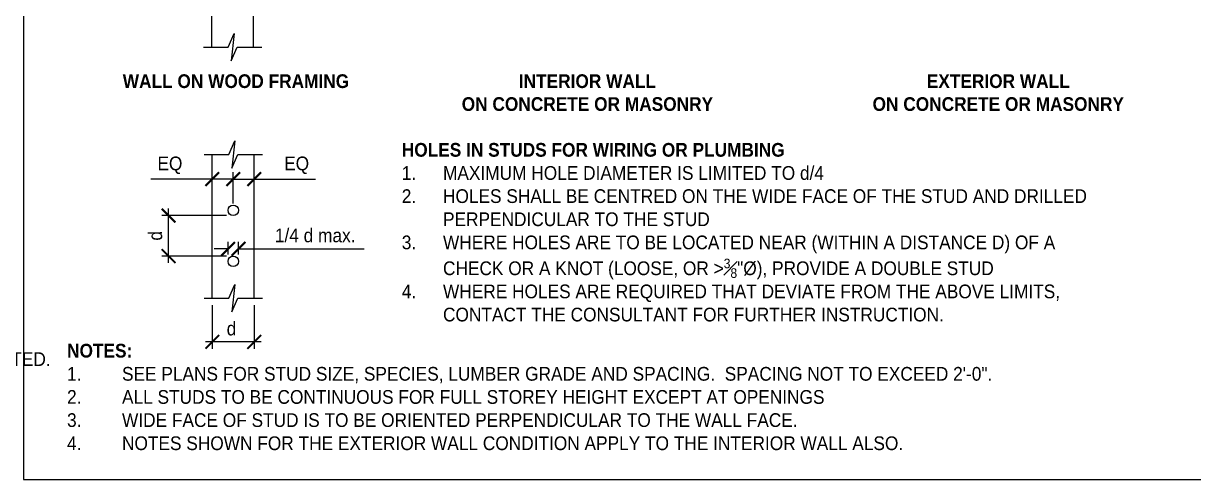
# Model space of a CAD drawing. Header units: millimetres. Extents: x 44 to 808, y 90 to 571.
# Drawn here: x 500.6 to 650.5, y 203.5 to 262 of the extents above; entities that cross this region are included whole.
import ezdxf
from ezdxf import colors
from ezdxf.entities.mleader import LeaderData, LeaderLine
from ezdxf.math import Vec2, Vec3

# ---------------------------------------------------------------- set-up
doc = ezdxf.new("R2010")
doc.units = ezdxf.units.MM
doc.header["$LTSCALE"] = 10
for name, color, linetype in [('S-ANNO-CROS', 30, 'Continuous'), ('S-ANNO-DIMS', 231, 'Continuous'), ('S-ANNO-KEYN', 2, 'Continuous'), ('S-ANNO-TEXT', 2, 'Continuous'), ('S-ANNO-TEXT2', 3, 'Continuous'), ('S-DETL-WOOD', 51, 'Continuous')]:
    doc.layers.add(name, color=color, linetype=linetype)
doc.styles.add('BB_Standard', font='arial.ttf', dxfattribs={"width": 0.9, "height": 2.2})
doc.dimstyles.new('BB_Standard', dxfattribs={"dimscale": 0, "dimtxt": 2.2, "dimasz": 2.5, "dimexe": 1.1, "dimexo": 1.1, "dimgap": 1, "dimtad": 1, "dimdec": 0, "dimzin": 3, "dimdsep": 46, "dimtxsty": 'BB_Standard', "dimblk": 'ARCHTICK', "dimcen": 0.09, "dimdle": 1.5, "dimclrd": 256, "dimclre": 256, "dimclrt": 256, "dimadec": 0, "dimazin": 0, "dimtfac": 1, "dimtdec": 0, "dimtofl": 0, "dimtmove": 0, "dimatfit": 3, "dimfxl": 1, "dimfrac": 2, "dimtolj": 1, "dimtzin": 0, "dimarcsym": 0})

# ---------------------------------------------------------------- blocks, each defined once
blk = doc.blocks.new('TD0604 Wood Framing - Built-up Beams')
at = {"layer": 'S-ANNO-TEXT', "insert": (4, 24.1), "char_height": 2.2, "width": 183.9, "attachment_point": 1, "line_spacing_factor": 1.010641, "style": 'BB_Standard'}
blk.add_mtext('{\\fArial|b1|i0|c0|p34;NOTES:}\\P\\pxi-3,l3,t3;1.^ITHE PLIES OF 4-PLY AND 5-PLY BEAMS ARE TO BE FASTENED USING BOLTS ONLY. 2-PLY AND 3-PLY BEAMS MAY BE NAILED OR BOLTED.\\P2.^I4-PLY AND 5-PLY BEAMS ARE TO BE TOP LOADED WHENEVER POSSIBLE; THEY MAY BE SIDE LOADED PROVIDED THEY ARE LOADED EQUALLY FROM BOTH SIDES.', dxfattribs=at)
blk = doc.blocks.new('_ArchTick')
at = {"color": 0, "linetype": 'ByBlock', "const_width": 0.15}
blk.add_lwpolyline([(-0.5, -0.5), (0.5, 0.5)], dxfattribs=at)
blk = doc.blocks.new('*D288')
at = {"layer": 'S-ANNO-DIMS', "lineweight": -2, "transparency": 16777216}
for p, q in [((30.25, 46.23), (30.25, 49.23)), ((33.61, 44.23), (33.61, 49.23))]:
    blk.add_line(p, q, dxfattribs=at)
at = {"layer": 'S-ANNO-DIMS', "transparency": 16777216}
for p, q in [((30.25, 48.13), (20.42, 48.13)), ((33.61, 48.13), (29.15, 48.13))]:
    blk.add_line(p, q, dxfattribs=at)
at = {"layer": 'S-ANNO-DIMS', "transparency": 16777216, "xscale": 2.2, "yscale": 2.2, "zscale": 2.2, "rotation": 180}
blk.add_blockref('_ArchTick', (30.25, 48.13), dxfattribs=at)
at = {"layer": 'S-ANNO-DIMS', "transparency": 16777216, "xscale": 2.2, "yscale": 2.2, "zscale": 2.2}
blk.add_blockref('_ArchTick', (33.61, 48.13), dxfattribs=at)
at = {"layer": 'S-ANNO-DIMS', "transparency": 16777216, "insert": (23.46, 50.34), "char_height": 2.2, "attachment_point": 5, "style": 'BB_Standard'}
blk.add_mtext('\\A1;EQ', dxfattribs=at)
blk = doc.blocks.new('*D289')
at = {"layer": 'S-ANNO-DIMS', "lineweight": -2, "transparency": 16777216}
blk.add_line((33.61, 44.23), (33.61, 49.23), dxfattribs=at)
at = {"layer": 'S-ANNO-DIMS', "transparency": 16777216}
for p, q in [((33.61, 48.13), (38.07, 48.13)), ((36.97, 48.13), (46.79, 48.13))]:
    blk.add_line(p, q, dxfattribs=at)
at = {"layer": 'S-ANNO-DIMS', "transparency": 16777216, "xscale": 2.2, "yscale": 2.2, "zscale": 2.2, "rotation": 180}
blk.add_blockref('_ArchTick', (33.61, 48.13), dxfattribs=at)
at = {"layer": 'S-ANNO-DIMS', "transparency": 16777216, "xscale": 2.2, "yscale": 2.2, "zscale": 2.2}
blk.add_blockref('_ArchTick', (36.97, 48.13), dxfattribs=at)
at = {"layer": 'S-ANNO-DIMS', "transparency": 16777216, "insert": (43.75, 50.34), "char_height": 2.2, "attachment_point": 5, "style": 'BB_Standard'}
blk.add_mtext('\\A1;EQ', dxfattribs=at)
blk = doc.blocks.new('*D290')
at = {"layer": 'S-ANNO-DIMS', "transparency": 16777216}
blk.add_line((23.25, 34.7), (23.25, 43.4), dxfattribs=at)
at = {"layer": 'S-ANNO-DIMS', "lineweight": -2, "transparency": 16777216}
for p, q in [((32.51, 42.3), (22.15, 42.3)), ((32.51, 35.8), (22.15, 35.8))]:
    blk.add_line(p, q, dxfattribs=at)
at = {"layer": 'S-ANNO-DIMS', "transparency": 16777216, "xscale": 2.2, "yscale": 2.2, "zscale": 2.2}
for p, rotation in [((23.25, 42.3), 90), ((23.25, 35.8), 270)]:
    blk.add_blockref('_ArchTick', p, dxfattribs=dict(at, rotation=rotation))
at = {"layer": 'S-ANNO-DIMS', "transparency": 16777216, "insert": (21.13, 39.05), "char_height": 2.2, "attachment_point": 5, "rotation": 90, "style": 'BB_Standard'}
blk.add_mtext('\\A1;d', dxfattribs=at)
blk = doc.blocks.new('*D291')
at = {"layer": 'S-ANNO-DIMS', "lineweight": -2, "transparency": 16777216}
for p, q in [((32.77, 36.06), (32.77, 38.06)), ((34.44, 36.06), (34.44, 38.06))]:
    blk.add_line(p, q, dxfattribs=at)
at = {"layer": 'S-ANNO-DIMS', "transparency": 16777216}
for p, q in [((32.77, 36.96), (30.57, 36.96)), ((34.44, 36.96), (54.59, 36.96))]:
    blk.add_line(p, q, dxfattribs=at)
at = {"layer": 'S-ANNO-DIMS', "transparency": 16777216, "xscale": 2.2, "yscale": 2.2, "zscale": 2.2}
blk.add_blockref('_ArchTick', (32.77, 36.96), dxfattribs=at)
at = {"layer": 'S-ANNO-DIMS', "transparency": 16777216, "xscale": 2.2, "yscale": 2.2, "zscale": 2.2, "rotation": 180}
blk.add_blockref('_ArchTick', (34.44, 36.96), dxfattribs=at)
at = {"layer": 'S-ANNO-DIMS', "transparency": 16777216, "insert": (46.72, 39.1), "char_height": 2.2, "attachment_point": 5, "style": 'BB_Standard'}
blk.add_mtext('\\A1;1/4 d max.', dxfattribs=at)
blk = doc.blocks.new('*D292')
at = {"layer": 'S-ANNO-DIMS', "lineweight": -2, "transparency": 16777216}
for p, q in [((30.25, 27.96), (30.25, 20.96)), ((36.97, 27.96), (36.97, 20.96))]:
    blk.add_line(p, q, dxfattribs=at)
at = {"layer": 'S-ANNO-DIMS', "transparency": 16777216}
blk.add_line((38.07, 22.06), (29.15, 22.06), dxfattribs=at)
at = {"layer": 'S-ANNO-DIMS', "transparency": 16777216, "xscale": 2.2, "yscale": 2.2, "zscale": 2.2, "rotation": 180}
blk.add_blockref('_ArchTick', (30.25, 22.06), dxfattribs=at)
at = {"layer": 'S-ANNO-DIMS', "transparency": 16777216, "xscale": 2.2, "yscale": 2.2, "zscale": 2.2}
blk.add_blockref('_ArchTick', (36.97, 22.06), dxfattribs=at)
at = {"layer": 'S-ANNO-DIMS', "transparency": 16777216, "insert": (33.32, 24.18), "char_height": 2.2, "attachment_point": 5, "style": 'BB_Standard'}
blk.add_mtext('\\A1;d', dxfattribs=at)
blk = doc.blocks.new('TD0621 Stud Wall - Details')
at = {"layer": 'S-ANNO-CROS'}
for points in [[(28.85, 69.25), (30.15, 69.25), (32.81, 69.25), (33.75, 71.44), (33.26, 67.06), (34.21, 69.25), (38.17, 69.25)], [(28.95, 52.06), (30.25, 52.06), (32.91, 52.06), (33.85, 54.25), (33.36, 49.88), (34.31, 52.06), (38.27, 52.06)], [(28.95, 29.06), (30.25, 29.06), (32.91, 29.06), (33.85, 31.24), (33.36, 26.87), (34.31, 29.06), (38.27, 29.06)]]:
    blk.add_lwpolyline(points, dxfattribs=at)
at = {"layer": 'S-ANNO-KEYN'}
for centre in [(33.61, 43.13), (33.61, 34.96)]:
    blk.add_circle(centre, 0.838, dxfattribs=at)
at = {"layer": 'S-ANNO-TEXT2'}
blk.add_lwpolyline([(0, 0), (191.9, 0), (191.9, 229.4), (0, 229.4)], close=True, dxfattribs=at)
at = {"layer": 'S-DETL-WOOD'}
for p, q in [((30.15, 69.25), (30.15, 82.91)), ((36.87, 69.25), (36.87, 82.91)), ((30.25, 29.06), (30.25, 52.06)), ((36.97, 29.06), (36.97, 52.06))]:
    blk.add_line(p, q, dxfattribs=at)
at = {"layer": 'S-ANNO-TEXT', "char_height": 2.2, "attachment_point": 1, "style": 'BB_Standard'}
for s, insert, width in [('{\\fArial|b1|i0|c0|p34;WALL ON WOOD FRAMING}', (15.91, 64.92), 41.16), ('\\pxqc;{\\fArial|b1|i0|c0|p34;INTERIOR WALL\\PON CONCRETE OR MASONRY}', (58.31, 64.92), 64.0099), ('\\pxqc;{\\fArial|b1|i0|c0|p34;EXTERIOR WALL\\PON CONCRETE OR MASONRY}', (124.1, 64.92), 64.0099)]:
    blk.add_mtext(s, dxfattribs=dict(at, insert=insert, width=width))
at = {"layer": 'S-ANNO-TEXT', "char_height": 2.2, "attachment_point": 1, "line_spacing_factor": 1.010641, "style": 'BB_Standard'}
for s, insert, width in [('{\\fArial|b1|i0|c0|p34;HOLES IN STUDS FOR WIRING OR PLUMBING\\P\\pxi-3,l3,t3;\\A1;\\fArial|b0|i0|c0|p34;1.^IMAXIMUM HOLE DIAMETER IS LIMITED TO d/4\\P2.^IHOLES SHALL BE CENTRED ON THE WIDE FACE OF THE STUD AND DRILLED PERPENDICULAR TO THE STUD\\P3.^IWHERE HOLES ARE TO BE LOCATED NEAR (WITHIN A DISTANCE D) OF A CHECK OR A KNOT (LOOSE, OR >\\H0.7x;\\S3#8;\\H1.42857x;"Ø), PROVIDE A DOUBLE STUD \\P4.^IWHERE HOLES ARE REQUIRED THAT DEVIATE FROM THE ABOVE LIMITS, CONTACT THE CONSULTANT FOR FURTHER INSTRUCTION.}', (60.59, 53.92), 112.7996), ('{\\fArial|b1|i0|c0|p34;NOTES:\\P\\pxi-3,l3,t3;}1.^ISEE PLANS FOR STUD SIZE, SPECIES, LUMBER GRADE AND SPACING.  SPACING NOT TO EXCEED 2\'-0".\\P2.^IALL STUDS TO BE CONTINUOUS FOR FULL STOREY HEIGHT EXCEPT AT OPENINGS\\P3.^IWIDE FACE OF STUD IS TO BE ORIENTED PERPENDICULAR TO THE WALL FACE.\\P4.^INOTES SHOWN FOR THE EXTERIOR WALL CONDITION APPLY TO THE INTERIOR WALL ALSO.', (6.99, 21.75), 180.0901)]:
    blk.add_mtext(s, dxfattribs=dict(at, insert=insert, width=width))
at = {"layer": 'S-ANNO-DIMS'}
dim = blk.add_linear_dim(base=(33.61, 48.13), p1=(30.25, 45.13), p2=(33.61, 43.13), text='EQ', dimstyle='BB_Standard', dxfattribs=at)
dim.commit()
dim.dimension.update_dxf_attribs({"geometry": '*D288', "text_midpoint": (23.46, 48.13), "dimtype": 160})
for base, p1, p2, angle, text, picture, middle in [((33.61, 48.13), (36.97, 48.13), (33.61, 43.13), 180, 'EQ', '*D289', (43.75, 48.13)), ((23.25, 42.3), (33.61, 35.8), (33.61, 42.3), 90, 'd', '*D290', (23.25, 39.05)), ((32.77, 36.96), (34.44, 34.96), (32.77, 34.96), 180, '1/4 d max.', '*D291', (46.72, 36.96)), ((30.25, 22.06), (36.97, 29.06), (30.25, 29.06), 180, 'd', '*D292', (33.32, 22.06))]:
    dim = blk.add_linear_dim(base=base, p1=p1, p2=p2, angle=angle, text=text, dimstyle='BB_Standard', dxfattribs=at)
    dim.commit()
    dim.dimension.update_dxf_attribs({"geometry": picture, "text_midpoint": middle, "dimtype": 160})
at = {"layer": 'S-ANNO-TEXT'}
ml = blk.add_multileader_mtext('Standard', dxfattribs=at)
ml.set_content('\\A1;DOUBLE TOP PLATE TO\\PBE 2 MEMBERS OF SAME\\PSIZE & GRADE AS STUDS\\PNAILED TOGETHER WITH 3"\\PNAILS @ 2\'-0" c/c. STAGGER\\PJOINTS 1 STUD SPACE MIN\\PLAP AT CORNERS AND NAIL\\PWITH 3-2{\\H0.7x;\\S1/2;\\H1.42857x;" NAILS THUS:}', color=256, style='BB_Standard')
ml.set_leader_properties()
ml.build(insert=Vec2(0, 0))
ml.multileader.update_dxf_attribs({"dogleg_length": 2.2, "arrow_head_size": 2.2})
ctx = ml.context
ctx.base_point, ctx.char_height, ctx.arrow_head_size, ctx.landing_gap_size, ctx.plane_origin = Vec3(106.38, 188.79), 2.2, 2.2, 1, Vec3(119.95, 175.86)
ctx.text_align_type = 2
notes = []
notes.append((ctx, [(1, (1, 1, 0), (152.09, 188.79), (-1, 0), 2.2, [(0, [(162.37, 189.94)], 0, [])])]))
ctx.mtext.insert, ctx.mtext.alignment, ctx.mtext.flow_direction = Vec3(148.89, 189.91), 3, 5
ml = blk.add_multileader_mtext('Standard', dxfattribs=at)
ml.set_content('\\A1;DOUBLE BOTTOM PLATE\\PWHERE STUD WALL\\PBEARS ON WOOD\\PFRAMING. NAIL\\PTOGETHER W. 3"\\PNAILS @2\'-0" c/c. NAIL\\PTO BLOCKING W. 3{\\H0.7x;\\S1/4;\\H1.42857x;"\\PNAILS @ 1\'-4" c/c MAX.}', color=256, style='BB_Standard')
ml.set_leader_properties()
ml.build(insert=Vec2(0, 0))
ml.multileader.update_dxf_attribs({"dogleg_length": 2.2, "arrow_head_size": 2.2})
ctx = ml.context
ctx.base_point, ctx.char_height, ctx.arrow_head_size, ctx.landing_gap_size, ctx.plane_origin = Vec3(46.54, 123.81), 2.2, 2.2, 1, Vec3(39.15, 98.65)
notes.append((ctx, [(0, (1, 1, 0), (44.34, 123.81), (1, 0), 2.2, [(0, [(33.51, 97.84)], 0, [])])]))
ctx.mtext.insert, ctx.mtext.flow_direction = Vec3(47.54, 125.24), 5
for ctx, leaders in notes:
    for number, flags, end, landing, length, lines in leaders:
        leader = LeaderData()
        leader.index, (leader.has_last_leader_line, leader.has_dogleg_vector, leader.attachment_direction) = number, flags
        leader.last_leader_point, leader.dogleg_vector, leader.dogleg_length = Vec3(end), Vec3(landing), length
        for number, points, colour, breaks in lines:
            line = LeaderLine()
            line.index, line.vertices, line.color, line.breaks = number, Vec3.list(points), colors.encode_raw_color(colour), breaks
            leader.lines.append(line)
        ctx.leaders.append(leader)

msp = doc.modelspace()

# ---------------------------------------------------------------- block references
at = {"xscale": 0.8, "yscale": 0.8, "zscale": 0.8}
for name, p in [('TD0604 Wood Framing - Built-up Beams', (347.04, 203.52)), ('TD0621 Stud Wall - Details', (500.56, 203.52))]:
    msp.add_blockref(name, p, dxfattribs=at)

doc.saveas('drawing.dxf')
